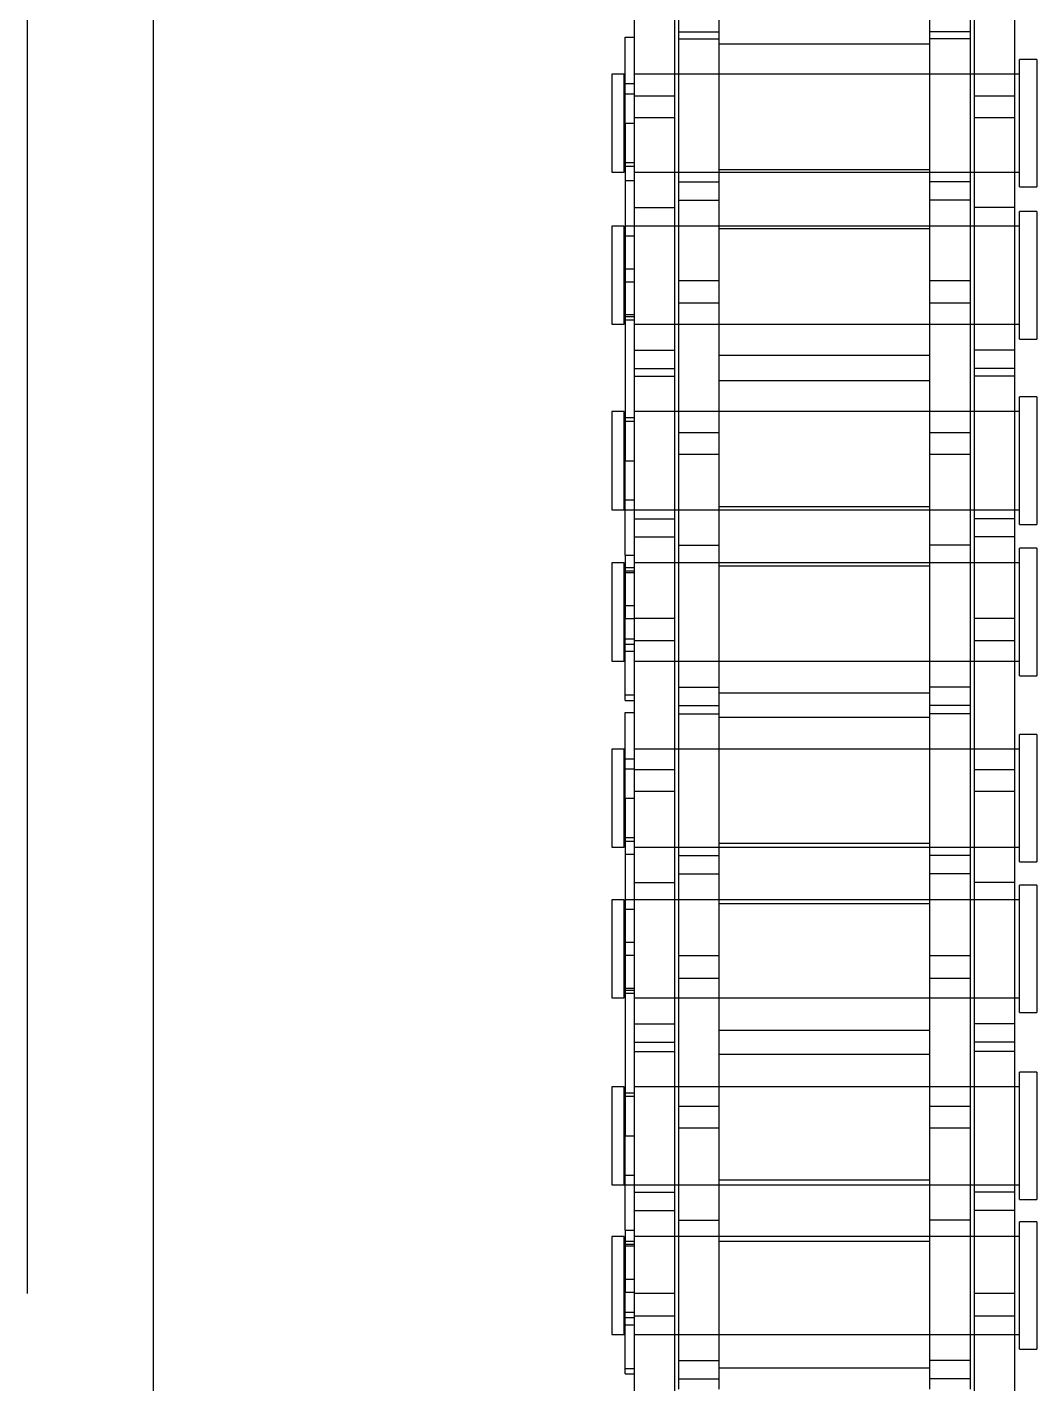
# Model space of a CAD drawing. Header units: metres. Extents: x 0 to 63075, y 0 to 44550.
# Drawn here: x 14105.4 to 14143.4, y 26806.6 to 26857.7 of the extents above; entities that cross this region are included whole.
import ezdxf

# ---------------------------------------------------------------- set-up
doc = ezdxf.new("R2010")
doc.units = ezdxf.units.M
doc.header["$LTSCALE"] = 75
doc.linetypes.add('HIDDEN2', pattern=[4.7625, 3.175, -1.5875])
for name, color, linetype in [('SDM', 7, 'Continuous'), ('SL4', 4, 'Continuous'), ('ST1', 7, 'HIDDEN2')]:
    doc.layers.add(name, color=color, linetype=linetype)

# ---------------------------------------------------------------- blocks, each defined once
blk = doc.blocks.new('A$Ca53c419a')
at = {"layer": 'SL4'}
blk.add_line((215, 486.24), (1004.763, 486.24), dxfattribs=at)
at = {"layer": 'ST1'}
for p, q in [((1004.763, 491.003), (4.763, 491.003)), ((215, 486.24), (1004.763, 486.24)), ((411.589, 469), (407.899, 469)), ((407.899, 469), (407.899, 468.526)), ((411.589, 468.526), (411.589, 469)), ((417.222, 469), (413.532, 469)), ((413.532, 469), (413.532, 468.526)), ((417.222, 468.526), (417.222, 469)), ((424.259, 469), (420.569, 469)), ((420.569, 469), (420.569, 468.526)), ((424.259, 468.526), (424.259, 469)), ((429.922, 469), (426.232, 469)), ((426.232, 469), (426.232, 468.526)), ((429.922, 468.526), (429.922, 469)), ((436.929, 469), (433.239, 469)), ((433.239, 469), (433.239, 468.526)), ((436.929, 468.526), (436.929, 469)), ((442.622, 469), (438.932, 469)), ((438.932, 469), (438.932, 468.526)), ((442.622, 468.526), (442.622, 469)), ((449.599, 469), (445.909, 469)), ((445.909, 469), (445.909, 468.526)), ((449.599, 468.526), (449.599, 469)), ((455.322, 469), (451.632, 469)), ((451.632, 469), (451.632, 468.526)), ((455.322, 468.526), (455.322, 469)), ((408.597, 468.157), (399.502, 468.157)), ((406.419, 468.489), (406.419, 468.157)), ((406.419, 468.489), (409.5, 468.489)), ((406.622, 468.489), (406.622, 468.157)), ((407.899, 468.526), (411.584, 468.526)), ((407.899, 468.157), (407.899, 466.637)), ((407.899, 468.157), (407.899, 453.659)), ((408.268, 468.526), (408.268, 468.157)), ((408.538, 468.489), (408.538, 468.157)), ((409.457, 468.157), (408.597, 468.157)), ((408.597, 466.637), (408.597, 468.157)), ((408.741, 468.489), (408.741, 468.157)), ((418.552, 468.157), (409.457, 468.157)), ((409.457, 468.157), (409.457, 466.637)), ((409.5, 468.489), (409.5, 468.157)), ((411.825, 468.489), (409.5, 468.489)), ((409.988, 468.489), (409.988, 468.157)), ((411.22, 468.157), (411.22, 468.526)), ((411.298, 468.489), (411.298, 468.157)), ((411.42, 468.489), (411.42, 468.157)), ((411.584, 468.526), (411.589, 468.526)), ((411.589, 466.637), (411.589, 468.157)), ((411.589, 453.659), (411.589, 468.157)), ((411.825, 468.489), (415.377, 468.489)), ((411.825, 468.489), (411.825, 468.157)), ((412.568, 468.157), (412.568, 466.637)), ((413.254, 468.157), (413.254, 466.637)), ((413.532, 468.526), (417.222, 468.526)), ((413.532, 468.489), (413.532, 466.637)), ((413.532, 468.157), (413.532, 453.659)), ((413.901, 468.526), (413.901, 468.157)), ((415.377, 468.489), (415.377, 468.157)), ((428.077, 468.489), (415.377, 468.489)), ((416.853, 468.157), (416.853, 468.526)), ((416.996, 468.489), (416.996, 468.157)), ((417.222, 466.637), (417.222, 468.157)), ((417.222, 453.659), (417.222, 468.157)), ((418.552, 468.157), (418.552, 466.637)), ((424.902, 468.157), (418.552, 468.157)), ((418.903, 468.157), (418.903, 466.637)), ((419.589, 468.157), (419.589, 466.637)), ((420.569, 468.526), (424.254, 468.526)), ((420.569, 468.157), (420.569, 466.637)), ((420.569, 468.157), (420.569, 453.659)), ((420.738, 468.489), (420.738, 468.157)), ((420.859, 468.489), (420.859, 468.157)), ((420.938, 468.526), (420.938, 468.157)), ((422.17, 468.489), (422.17, 468.157)), ((422.658, 468.489), (422.658, 468.157)), ((423.89, 468.157), (423.89, 468.526)), ((424.254, 468.526), (424.259, 468.526)), ((424.259, 466.637), (424.259, 468.489)), ((424.259, 453.659), (424.259, 468.157)), ((424.902, 468.157), (424.902, 466.637)), ((433.997, 468.157), (424.902, 468.157)), ((425.966, 468.157), (425.966, 468.489)), ((426.232, 468.526), (429.922, 468.526)), ((426.232, 468.157), (426.232, 466.637)), ((426.232, 468.157), (426.232, 453.659)), ((426.458, 468.489), (426.458, 468.157)), ((426.601, 468.526), (426.601, 468.157)), ((428.077, 468.489), (428.077, 468.157)), ((428.077, 468.489), (431.308, 468.489)), ((428.334, 466.637), (428.334, 468.157)), ((429.164, 468.157), (429.164, 466.637)), ((429.184, 468.489), (429.184, 468.157)), ((429.553, 468.157), (429.553, 468.526)), ((429.922, 466.637), (429.922, 468.157)), ((429.922, 453.659), (429.922, 468.157)), ((431.308, 468.489), (431.308, 468.157)), ((431.759, 468.489), (431.759, 468.157)), ((431.759, 468.489), (434.84, 468.489)), ((431.962, 468.489), (431.962, 468.157)), ((433.239, 468.526), (436.924, 468.526)), ((433.239, 468.157), (433.239, 466.637)), ((433.239, 468.157), (433.239, 453.659)), ((433.608, 468.526), (433.608, 468.157)), ((433.878, 468.489), (433.878, 468.157)), ((434.857, 468.157), (433.997, 468.157)), ((433.997, 466.637), (433.997, 468.157)), ((434.081, 468.489), (434.081, 468.157)), ((434.84, 468.489), (434.84, 468.157)), ((437.225, 468.489), (434.84, 468.489)), ((443.952, 468.157), (434.857, 468.157)), ((434.857, 468.157), (434.857, 466.637)), ((435.328, 468.489), (435.328, 468.157)), ((436.56, 468.157), (436.56, 468.526)), ((436.638, 468.489), (436.638, 468.157)), ((436.76, 468.489), (436.76, 468.157)), ((436.924, 468.526), (436.929, 468.526)), ((436.929, 466.637), (436.929, 468.157)), ((436.929, 453.659), (436.929, 468.157)), ((437.225, 468.489), (440.777, 468.489)), ((437.225, 468.489), (437.225, 468.157)), ((437.908, 468.157), (437.908, 466.637)), ((438.594, 468.157), (438.594, 466.637)), ((438.932, 468.526), (442.622, 468.526)), ((438.932, 468.489), (438.932, 466.637)), ((438.932, 468.157), (438.932, 453.659)), ((439.301, 468.526), (439.301, 468.157)), ((440.777, 468.489), (440.777, 468.157)), ((453.477, 468.489), (440.777, 468.489)), ((442.253, 468.157), (442.253, 468.526)), ((442.396, 468.489), (442.396, 468.157)), ((442.622, 466.637), (442.622, 468.157)), ((442.622, 453.659), (442.622, 468.157)), ((443.952, 468.157), (443.952, 466.637)), ((450.302, 468.157), (443.952, 468.157)), ((444.243, 468.157), (444.243, 466.637)), ((444.929, 468.157), (444.929, 466.637)), ((445.909, 468.526), (449.594, 468.526)), ((445.909, 468.157), (445.909, 466.637)), ((445.909, 468.157), (445.909, 453.659)), ((446.078, 468.489), (446.078, 468.157)), ((446.199, 468.489), (446.199, 468.157)), ((446.278, 468.526), (446.278, 468.157)), ((447.51, 468.489), (447.51, 468.157)), ((447.998, 468.489), (447.998, 468.157)), ((449.23, 468.157), (449.23, 468.526)), ((449.594, 468.526), (449.599, 468.526)), ((449.599, 466.637), (449.599, 468.489)), ((449.599, 453.659), (449.599, 468.157)), ((450.302, 468.157), (450.302, 466.637)), ((459.397, 468.157), (450.302, 468.157)), ((451.306, 468.157), (451.306, 468.489)), ((451.632, 468.526), (455.322, 468.526)), ((451.632, 468.157), (451.632, 466.637)), ((451.632, 468.157), (451.632, 453.659)), ((451.858, 468.489), (451.858, 468.157)), ((452.001, 468.526), (452.001, 468.157)), ((453.477, 468.489), (453.477, 468.157)), ((453.477, 468.489), (456.708, 468.489)), ((453.674, 466.637), (453.674, 468.157)), ((454.504, 468.157), (454.504, 466.637)), ((454.584, 468.489), (454.584, 468.157)), ((454.953, 468.157), (454.953, 468.526)), ((455.322, 466.637), (455.322, 468.157)), ((455.322, 453.659), (455.322, 468.157)), ((456.708, 468.489), (456.708, 468.157)), ((408.597, 466.637), (399.502, 466.637)), ((409.457, 466.637), (408.597, 466.637)), ((418.552, 466.637), (409.457, 466.637)), ((424.902, 466.637), (418.552, 466.637)), ((433.997, 466.637), (424.902, 466.637)), ((434.857, 466.637), (433.997, 466.637)), ((443.952, 466.637), (434.857, 466.637)), ((450.302, 466.637), (443.952, 466.637)), ((459.397, 466.637), (450.302, 466.637)), ((412.202, 466.485), (405.852, 466.485)), ((406.233, 466.485), (406.233, 464.965)), ((406.919, 466.485), (406.919, 464.965)), ((407.899, 466.485), (407.899, 464.965)), ((411.589, 464.965), (411.589, 466.485)), ((412.202, 466.485), (412.202, 464.965)), ((421.297, 466.485), (412.202, 466.485)), ((413.532, 466.485), (413.532, 464.965)), ((415.664, 464.965), (415.664, 466.485)), ((416.494, 466.485), (416.494, 464.965)), ((417.222, 464.965), (417.222, 466.485)), ((420.569, 466.485), (420.569, 464.965)), ((422.157, 466.485), (421.297, 466.485)), ((421.297, 464.965), (421.297, 466.485)), ((431.252, 466.485), (422.157, 466.485)), ((422.157, 466.485), (422.157, 464.965)), ((424.259, 464.965), (424.259, 466.485)), ((425.238, 466.485), (425.238, 464.965)), ((425.924, 466.485), (425.924, 464.965)), ((426.232, 466.485), (426.232, 464.965)), ((429.922, 464.965), (429.922, 466.485)), ((431.252, 466.485), (431.252, 464.965)), ((437.602, 466.485), (431.252, 466.485)), ((431.573, 466.485), (431.573, 464.965)), ((432.259, 466.485), (432.259, 464.965)), ((433.239, 466.485), (433.239, 464.965)), ((436.929, 464.965), (436.929, 466.485)), ((437.602, 466.485), (437.602, 464.965)), ((446.697, 466.485), (437.602, 466.485)), ((438.932, 466.485), (438.932, 464.965)), ((441.004, 464.965), (441.004, 466.485)), ((441.834, 466.485), (441.834, 464.965)), ((442.622, 464.965), (442.622, 466.485)), ((445.909, 466.485), (445.909, 464.965)), ((447.557, 466.485), (446.697, 466.485)), ((446.697, 464.965), (446.697, 466.485)), ((456.652, 466.485), (447.557, 466.485)), ((447.557, 466.485), (447.557, 464.965)), ((449.599, 464.965), (449.599, 466.485)), ((450.578, 466.485), (450.578, 464.965)), ((451.264, 466.485), (451.264, 464.965)), ((451.632, 466.485), (451.632, 464.965)), ((455.322, 464.965), (455.322, 466.485)), ((456.652, 466.485), (456.652, 464.965)), ((463.002, 466.485), (456.652, 466.485)), ((456.913, 466.485), (456.913, 464.965)), ((412.202, 464.965), (405.852, 464.965)), ((406.637, 457.035), (406.637, 464.965)), ((407.899, 464.965), (407.899, 457.035)), ((411.417, 464.965), (411.417, 457.035)), ((411.589, 457.035), (411.589, 464.965)), ((421.297, 464.965), (412.202, 464.965)), ((413.532, 464.965), (413.532, 457.035)), ((413.704, 457.035), (413.704, 464.965)), ((417.222, 457.035), (417.222, 464.965)), ((418.454, 464.965), (418.454, 457.035)), ((419.337, 457.035), (419.337, 464.965)), ((420.569, 464.965), (420.569, 457.035)), ((422.157, 464.965), (421.297, 464.965)), ((431.252, 464.965), (422.157, 464.965)), ((424.117, 464.965), (424.117, 457.035)), ((424.259, 457.035), (424.259, 464.965)), ((426.232, 464.965), (426.232, 457.035)), ((426.374, 457.035), (426.374, 464.965)), ((429.922, 457.035), (429.922, 464.965)), ((431.124, 464.965), (431.124, 457.035)), ((437.602, 464.965), (431.252, 464.965)), ((432.037, 457.035), (432.037, 464.965)), ((433.239, 464.965), (433.239, 457.035)), ((436.817, 464.965), (436.817, 457.035)), ((436.929, 457.035), (436.929, 464.965)), ((446.697, 464.965), (437.602, 464.965)), ((438.932, 464.965), (438.932, 457.035)), ((439.044, 457.035), (439.044, 464.965)), ((442.622, 457.035), (442.622, 464.965)), ((443.794, 464.965), (443.794, 457.035)), ((444.737, 457.035), (444.737, 464.965)), ((445.909, 464.965), (445.909, 457.035)), ((447.557, 464.965), (446.697, 464.965)), ((456.652, 464.965), (447.557, 464.965)), ((449.517, 464.965), (449.517, 457.035)), ((449.599, 457.035), (449.599, 464.965)), ((451.632, 464.965), (451.632, 457.035)), ((451.714, 457.035), (451.714, 464.965)), ((455.322, 457.035), (455.322, 464.965)), ((456.464, 464.965), (456.464, 457.035)), ((463.002, 464.965), (456.652, 464.965)), ((412.202, 457.035), (405.852, 457.035)), ((406.233, 455.515), (406.233, 457.035)), ((406.919, 455.515), (406.919, 457.035)), ((407.899, 457.035), (407.899, 455.515)), ((411.589, 455.515), (411.589, 457.035)), ((412.202, 455.515), (412.202, 457.035)), ((421.297, 457.035), (412.202, 457.035)), ((413.532, 457.035), (413.532, 455.515)), ((415.664, 455.515), (415.664, 457.035)), ((416.494, 457.035), (416.494, 455.515)), ((417.222, 455.515), (417.222, 457.035)), ((420.569, 457.035), (420.569, 455.515)), ((422.157, 457.035), (421.297, 457.035)), ((421.297, 455.515), (421.297, 457.035)), ((431.252, 457.035), (422.157, 457.035)), ((422.157, 457.035), (422.157, 455.515)), ((424.259, 455.515), (424.259, 457.035)), ((425.238, 455.515), (425.238, 457.035)), ((425.924, 455.515), (425.924, 457.035)), ((426.232, 457.035), (426.232, 455.515)), ((429.922, 455.515), (429.922, 457.035)), ((431.252, 455.515), (431.252, 457.035)), ((437.602, 457.035), (431.252, 457.035)), ((431.573, 455.515), (431.573, 457.035)), ((432.259, 455.515), (432.259, 457.035)), ((433.239, 457.035), (433.239, 455.515)), ((436.929, 455.515), (436.929, 457.035)), ((437.602, 455.515), (437.602, 457.035)), ((446.697, 457.035), (437.602, 457.035)), ((438.932, 457.035), (438.932, 455.515)), ((441.004, 455.515), (441.004, 457.035)), ((441.834, 457.035), (441.834, 455.515)), ((442.622, 455.515), (442.622, 457.035)), ((445.909, 457.035), (445.909, 455.515)), ((447.557, 457.035), (446.697, 457.035)), ((446.697, 455.515), (446.697, 457.035)), ((456.652, 457.035), (447.557, 457.035)), ((447.557, 457.035), (447.557, 455.515)), ((449.599, 455.515), (449.599, 457.035)), ((450.578, 455.515), (450.578, 457.035)), ((451.264, 455.515), (451.264, 457.035)), ((451.632, 457.035), (451.632, 455.515)), ((455.322, 455.515), (455.322, 457.035)), ((456.652, 455.515), (456.652, 457.035)), ((463.002, 457.035), (456.652, 457.035)), ((456.913, 455.515), (456.913, 457.035)), ((408.597, 455.363), (399.502, 455.363)), ((412.202, 455.515), (405.852, 455.515)), ((407.899, 455.363), (407.899, 453.843)), ((409.457, 455.363), (408.597, 455.363)), ((408.597, 453.843), (408.597, 455.363)), ((418.552, 455.363), (409.457, 455.363)), ((409.457, 455.363), (409.457, 453.843)), ((411.589, 453.843), (411.589, 455.363)), ((421.297, 455.515), (412.202, 455.515)), ((412.568, 453.843), (412.568, 455.363)), ((413.254, 453.843), (413.254, 455.363)), ((413.532, 455.363), (413.532, 453.843)), ((417.222, 453.843), (417.222, 455.363)), ((418.552, 453.843), (418.552, 455.363)), ((424.902, 455.363), (418.552, 455.363)), ((418.903, 453.843), (418.903, 455.363)), ((419.589, 453.843), (419.589, 455.363)), ((420.569, 455.363), (420.569, 453.843)), ((422.157, 455.515), (421.297, 455.515)), ((431.252, 455.515), (422.157, 455.515)), ((424.259, 453.843), (424.259, 455.363)), ((424.902, 453.843), (424.902, 455.363)), ((433.997, 455.363), (424.902, 455.363)), ((426.232, 455.363), (426.232, 453.843)), ((428.334, 453.843), (428.334, 455.363)), ((429.164, 455.363), (429.164, 453.843)), ((429.922, 453.843), (429.922, 455.363)), ((437.602, 455.515), (431.252, 455.515)), ((433.239, 455.363), (433.239, 453.843)), ((434.857, 455.363), (433.997, 455.363)), ((433.997, 453.843), (433.997, 455.363)), ((443.952, 455.363), (434.857, 455.363)), ((434.857, 455.363), (434.857, 453.843)), ((436.929, 453.843), (436.929, 455.363)), ((446.697, 455.515), (437.602, 455.515)), ((437.908, 453.843), (437.908, 455.363)), ((438.594, 453.843), (438.594, 455.363)), ((438.932, 455.363), (438.932, 453.843)), ((442.622, 453.843), (442.622, 455.363)), ((443.952, 453.843), (443.952, 455.363)), ((450.302, 455.363), (443.952, 455.363)), ((444.243, 453.843), (444.243, 455.363)), ((444.929, 453.843), (444.929, 455.363)), ((445.909, 455.363), (445.909, 453.843)), ((447.557, 455.515), (446.697, 455.515)), ((456.652, 455.515), (447.557, 455.515)), ((449.599, 453.843), (449.599, 455.363)), ((450.302, 453.843), (450.302, 455.363)), ((459.397, 455.363), (450.302, 455.363)), ((451.632, 455.363), (451.632, 453.843)), ((453.674, 453.843), (453.674, 455.363)), ((454.504, 455.363), (454.504, 453.843)), ((455.322, 453.843), (455.322, 455.363)), ((463.002, 455.515), (456.652, 455.515)), ((408.597, 453.843), (399.502, 453.843)), ((409.457, 453.843), (408.597, 453.843)), ((418.552, 453.843), (409.457, 453.843)), ((424.902, 453.843), (418.552, 453.843)), ((433.997, 453.843), (424.902, 453.843)), ((434.857, 453.843), (433.997, 453.843)), ((443.952, 453.843), (434.857, 453.843)), ((450.302, 453.843), (443.952, 453.843)), ((459.397, 453.843), (450.302, 453.843)), ((407.345, 453.659), (412.142, 453.659)), ((407.345, 453.659), (407.345, 453)), ((412.142, 453), (412.142, 453.659)), ((412.979, 453.659), (417.776, 453.659)), ((412.979, 453.659), (412.979, 453)), ((417.776, 453), (417.776, 453.659)), ((420.015, 453.659), (424.812, 453.659)), ((420.015, 453.659), (420.015, 453)), ((424.812, 453), (424.812, 453.659)), ((425.679, 453.659), (430.476, 453.659)), ((425.679, 453.659), (425.679, 453)), ((430.476, 453), (430.476, 453.659)), ((432.685, 453.659), (437.482, 453.659)), ((432.685, 453.659), (432.685, 453)), ((437.482, 453), (437.482, 453.659)), ((438.379, 453.659), (443.176, 453.659)), ((438.379, 453.659), (438.379, 453)), ((443.176, 453), (443.176, 453.659)), ((445.355, 453.659), (450.152, 453.659)), ((445.355, 453.659), (445.355, 453)), ((450.152, 453), (450.152, 453.659)), ((451.079, 453.659), (455.876, 453.659)), ((451.079, 453.659), (451.079, 453)), ((455.876, 453), (455.876, 453.659)), ((412.142, 453), (407.345, 453)), ((417.776, 453), (412.979, 453)), ((424.812, 453), (420.015, 453)), ((430.476, 453), (425.679, 453)), ((437.482, 453), (432.685, 453)), ((443.176, 453), (438.379, 453)), ((450.152, 453), (445.355, 453)), ((455.876, 453), (451.079, 453))]:
    blk.add_line(p, q, dxfattribs=at)

msp = doc.modelspace()

# ---------------------------------------------------------------- block references
at = {"layer": 'SDM', "rotation": 90}
msp.add_blockref('A$Ca53c419a', (14596.359, 26400.599), dxfattribs=at)

doc.saveas('drawing.dxf')
